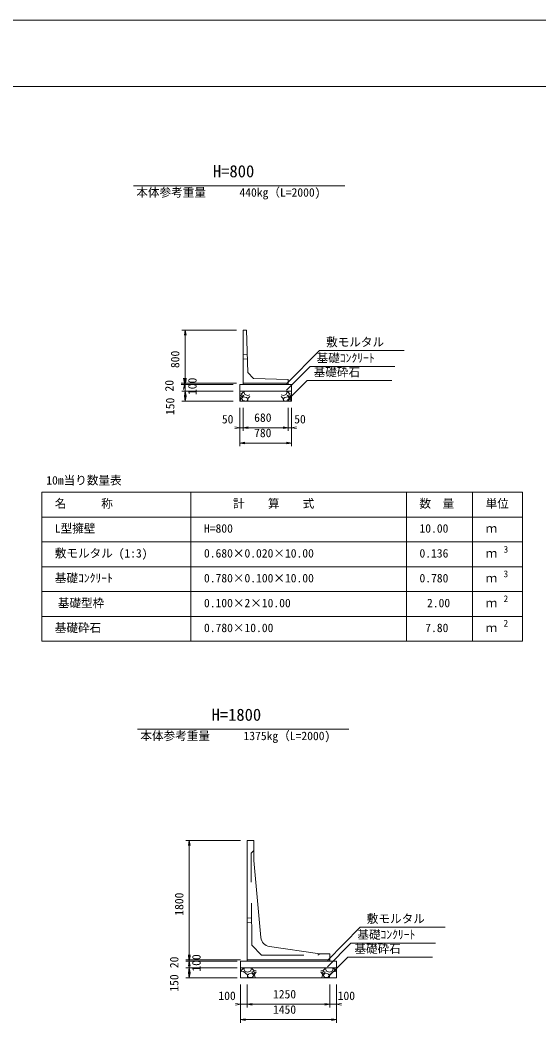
# Model space of a CAD drawing. Units: millimetres, scale not verified. Extents: x 0 to 84100, y 0 to 59400.
# Drawn here: x 18643 to 34300, y 29138 to 59400 of the extents above; entities that cross this region are included whole.
import ezdxf
from ezdxf.enums import TextEntityAlignment as Align

# ---------------------------------------------------------------- set-up
doc = ezdxf.new("R2010")
doc.units = ezdxf.units.MM
doc.header["$LTSCALE"] = 100
doc.linetypes.add('USER1', pattern=[19.05, 12.7, -6.35])
for name, color, linetype, lineweight in [('D-MTR-FRAM（材料表図枠）', 2, 'Continuous', 18), ('D-STR-DIM（寸法）', 7, 'Continuous', 18), ('D-STR-HTXT（旗揚げ）', 7, 'Continuous', 18), ('D-STR-STRn（構造物）', 7, 'Continuous', 18), ('D-STR（構造物外形線）', 1, 'Continuous', 18), ('D-TTL(外枠）', 2, 'Continuous', 18), ('DEFPOINTS_2', 8, 'Continuous', 18)]:
    doc.layers.add(name, color=color, linetype=linetype, lineweight=lineweight)
for name, color, linetype in [('D-MTR-TXT(文字列）', 7, 'Continuous'), ('D-MTR（材料表タイトル）', 7, 'Continuous'), ('D-STR-TXT（文字）', 7, 'Continuous'), ('D-TTL-TXT（文字）', 7, 'Continuous')]:
    doc.layers.add(name, color=color, linetype=linetype)
doc.styles.add('ＭＳ ゴシック', font='')
doc.styles.get('ＭＳ ゴシック').set_extended_font_data('MS Gothic')

msp = doc.modelspace()

# ---------------------------------------------------------------- linework, layer by layer
at = {"layer": 'D-MTR-FRAM（材料表図枠）'}
for p, q in [((19300, 45154.4), (33800, 45154.4)), ((19300, 40654.4), (19300, 45154.4)), ((23800, 40654.4), (23800, 45154.4)), ((30300, 40654.4), (30300, 45154.4)), ((32300, 41954.4), (32300, 45154.4)), ((32300, 40654.4), (32300, 45154.4)), ((33800, 40654.4), (33800, 45154.4)), ((19300, 44404.4), (33800, 44404.4)), ((19300, 43654.4), (33800, 43654.4)), ((19300, 42904.4), (33800, 42904.4)), ((19300, 42154.4), (33800, 42154.4)), ((19300, 41404.4), (33800, 41404.4)), ((19300, 40654.4), (33800, 40654.4))]:
    msp.add_line(p, q, dxfattribs=at)
at = {"layer": 'D-STR-DIM（寸法）'}
for p, q in [((25171.4, 50040), (23526.4, 50040)), ((23601.4, 49890), (23626.4, 50040)), ((23626.4, 50040), (23626.4, 50020)), ((23626.4, 50040), (23651.4, 49890)), ((23626.4, 48460), (23626.4, 50020)), ((25171.4, 48440), (23501.4, 48440)), ((25171.4, 48440), (23526.4, 48440)), ((23601.4, 48440), (23576.4, 48590)), ((23626.4, 48590), (23601.4, 48440)), ((23626.4, 48440), (23601.4, 48590)), ((23626.4, 48400), (23601.4, 48550)), ((23601.4, 48460), (23601.4, 48480)), ((23601.4, 48440), (23601.4, 48460)), ((23601.4, 48440), (23601.4, 48400)), ((23651.4, 48590), (23626.4, 48440)), ((23651.4, 48550), (23626.4, 48400)), ((23626.4, 48440), (23626.4, 48460)), ((23626.4, 48420), (23626.4, 48440)), ((23626.4, 48400), (23626.4, 48420)), ((25071.4, 48400), (23501.4, 48400)), ((25071.4, 48400), (23526.4, 48400)), ((25071.4, 48200), (23526.4, 48200)), ((25071.4, 48200), (23526.4, 48200)), ((23576.4, 48250), (23601.4, 48400)), ((23601.4, 48400), (23601.4, 48380)), ((23601.4, 48400), (23626.4, 48250)), ((23601.4, 48380), (23601.4, 48360)), ((23601.4, 48050), (23626.4, 48200)), ((23601.4, 48050), (23626.4, 48200)), ((23626.4, 48400), (23626.4, 48200)), ((23626.4, 48200), (23626.4, 48180)), ((23626.4, 48200), (23651.4, 48050)), ((23626.4, 48200), (23626.4, 48180)), ((23626.4, 48200), (23651.4, 48050)), ((23626.4, 48180), (23626.4, 47920)), ((23626.4, 48180), (23626.4, 48160)), ((25071.4, 47900), (23526.4, 47900)), ((23626.4, 47900), (23601.4, 48050)), ((23651.4, 48050), (23626.4, 47900)), ((23626.4, 47900), (23626.4, 47920)), ((25271.4, 47700), (25271.4, 46999.7)), ((25271.4, 47700), (25271.4, 46537.1)), ((25371.4, 47700), (25371.4, 46999.7)), ((25371.4, 47700), (25371.4, 46999.7)), ((26731.4, 47700), (26731.4, 46999.7)), ((26731.4, 47700), (26731.4, 46999.7)), ((26831.4, 47700), (26831.4, 46999.7)), ((26831.4, 47700), (26831.4, 46537.1)), ((25121.4, 47124.7), (25271.4, 47099.7)), ((25271.4, 47099.7), (25121.4, 47074.7)), ((25251.4, 47099.7), (25231.4, 47099.7)), ((25271.4, 47099.7), (25251.4, 47099.7)), ((25371.4, 47099.7), (25271.4, 47099.7)), ((25371.4, 47099.7), (25521.4, 47124.7)), ((25371.4, 47099.7), (25521.4, 47124.7)), ((25371.4, 47099.7), (25391.4, 47099.7)), ((25521.4, 47074.7), (25371.4, 47099.7)), ((25371.4, 47099.7), (25391.4, 47099.7)), ((25521.4, 47074.7), (25371.4, 47099.7)), ((25391.4, 47099.7), (25411.4, 47099.7)), ((25391.4, 47099.7), (26711.4, 47099.7)), ((26581.4, 47124.7), (26731.4, 47099.7)), ((26581.4, 47124.7), (26731.4, 47099.7)), ((26731.4, 47099.7), (26581.4, 47074.7)), ((26731.4, 47099.7), (26581.4, 47074.7)), ((26711.4, 47099.7), (26691.4, 47099.7)), ((26731.4, 47099.7), (26711.4, 47099.7)), ((26731.4, 47099.7), (26711.4, 47099.7)), ((26731.4, 47099.7), (26831.4, 47099.7)), ((26831.4, 47099.7), (26981.4, 47124.7)), ((26831.4, 47099.7), (26851.4, 47099.7)), ((26981.4, 47074.7), (26831.4, 47099.7)), ((26851.4, 47099.7), (26871.4, 47099.7)), ((25271.4, 46637.1), (25421.4, 46662.1)), ((25271.4, 46637.1), (25291.4, 46637.1)), ((25421.4, 46612.1), (25271.4, 46637.1)), ((26811.4, 46637.1), (25291.4, 46637.1)), ((26681.4, 46662.1), (26831.4, 46637.1)), ((26831.4, 46637.1), (26681.4, 46612.1)), ((26831.4, 46637.1), (26811.4, 46637.1)), ((25293.1, 34640.6), (23648.1, 34640.6)), ((23723.1, 34490.6), (23748.1, 34640.6)), ((23748.1, 34640.6), (23748.1, 34620.6)), ((23748.1, 34640.6), (23773.1, 34490.6)), ((23748.1, 34620.6), (23748.1, 31060.6)), ((23748.1, 31040.6), (23723.1, 31190.6)), ((23748.1, 31040.6), (23723.1, 31190.6)), ((23773.1, 31190.6), (23748.1, 31040.6)), ((23773.1, 31190.6), (23748.1, 31040.6)), ((25293.1, 31040.6), (23648.1, 31040.6)), ((25293.1, 31040.6), (23648.1, 31040.6)), ((25193.1, 31000.6), (23648.1, 31000.6)), ((25193.1, 31000.6), (23648.1, 31000.6)), ((23748.1, 31000.6), (23723.1, 31150.6)), ((23723.1, 30850.6), (23748.1, 31000.6)), ((23773.1, 31150.6), (23748.1, 31000.6)), ((23748.1, 31060.6), (23748.1, 31080.6)), ((23748.1, 31040.6), (23748.1, 31060.6)), ((23748.1, 31040.6), (23748.1, 31060.6)), ((23748.1, 31020.6), (23748.1, 31040.6)), ((23748.1, 31040.6), (23748.1, 31000.6)), ((23748.1, 31000.6), (23748.1, 31020.6)), ((23748.1, 31000.6), (23748.1, 30800.6)), ((23748.1, 31000.6), (23748.1, 30980.6)), ((23748.1, 31000.6), (23773.1, 30850.6)), ((23748.1, 30980.6), (23748.1, 30960.6)), ((25193.1, 30800.6), (23648.1, 30800.6)), ((25193.1, 30800.6), (23648.1, 30800.6)), ((23723.1, 30650.6), (23748.1, 30800.6)), ((23723.1, 30650.6), (23748.1, 30800.6)), ((23748.1, 30500.6), (23723.1, 30650.6)), ((23748.1, 30800.6), (23748.1, 30780.6)), ((23748.1, 30800.6), (23773.1, 30650.6)), ((23748.1, 30800.6), (23748.1, 30780.6)), ((23748.1, 30800.6), (23773.1, 30650.6)), ((23748.1, 30780.6), (23748.1, 30520.6)), ((23748.1, 30780.6), (23748.1, 30760.6)), ((23773.1, 30650.6), (23748.1, 30500.6)), ((25193.1, 30500.6), (23648.1, 30500.6)), ((23748.1, 30500.6), (23748.1, 30520.6)), ((25293.1, 30300.6), (25293.1, 29600.3)), ((25293.1, 30300.6), (25293.1, 29137.6)), ((25493.1, 30300.6), (25493.1, 29600.3)), ((25493.1, 30300.6), (25493.1, 29600.3)), ((27993.1, 30300.6), (27993.1, 29600.3)), ((27993.1, 30300.6), (27993.1, 29600.3)), ((28193.1, 30300.6), (28193.1, 29600.3)), ((28193.1, 30300.6), (28193.1, 29137.6)), ((25143.1, 29725.3), (25293.1, 29700.3)), ((25293.1, 29700.3), (25143.1, 29675.3)), ((25273.1, 29700.3), (25253.1, 29700.3)), ((25293.1, 29700.3), (25273.1, 29700.3)), ((25493.1, 29700.3), (25293.1, 29700.3)), ((25493.1, 29700.3), (25643.1, 29725.3)), ((25493.1, 29700.3), (25643.1, 29725.3)), ((25493.1, 29700.3), (25513.1, 29700.3)), ((25643.1, 29675.3), (25493.1, 29700.3)), ((25493.1, 29700.3), (25513.1, 29700.3)), ((25643.1, 29675.3), (25493.1, 29700.3)), ((25513.1, 29700.3), (25533.1, 29700.3)), ((25513.1, 29700.3), (27973.1, 29700.3)), ((27843.1, 29725.3), (27993.1, 29700.3)), ((27843.1, 29725.3), (27993.1, 29700.3)), ((27993.1, 29700.3), (27843.1, 29675.3)), ((27993.1, 29700.3), (27843.1, 29675.3)), ((27973.1, 29700.3), (27953.1, 29700.3)), ((27993.1, 29700.3), (27973.1, 29700.3)), ((27993.1, 29700.3), (27973.1, 29700.3)), ((27993.1, 29700.3), (28193.1, 29700.3)), ((28193.1, 29700.3), (28343.1, 29725.3)), ((28193.1, 29700.3), (28213.1, 29700.3)), ((28343.1, 29675.3), (28193.1, 29700.3)), ((28213.1, 29700.3), (28233.1, 29700.3)), ((25293.1, 29237.6), (25443.1, 29262.6)), ((25293.1, 29237.6), (25313.1, 29237.6)), ((25443.1, 29212.6), (25293.1, 29237.6)), ((28173.1, 29237.6), (25313.1, 29237.6)), ((28043.1, 29262.6), (28193.1, 29237.6)), ((28193.1, 29237.6), (28043.1, 29212.6)), ((28193.1, 29237.6), (28173.1, 29237.6))]:
    msp.add_line(p, q, dxfattribs=at)
at = {"layer": 'D-STR-HTXT（旗揚げ）'}
for p, q in [((22068.5, 54400), (28446.9, 54400)), ((26686, 48425.3), (27677.7, 49426.6)), ((30237.5, 49426.6), (27677.7, 49426.6)), ((26686, 48234.8), (27392, 48947.6)), ((29951.8, 48947.6), (27392, 48947.6)), ((26715.2, 47926.5), (27303.2, 48520.2)), ((29863, 48520.2), (27303.2, 48520.2)), ((22190.2, 38000.6), (28568.5, 38000.6)), ((27915.2, 31025.9), (28906.9, 32027.1)), ((31466.8, 32027.1), (28906.9, 32027.1)), ((27915.2, 30835.4), (28621.2, 31548.2)), ((31181, 31548.2), (28621.2, 31548.2)), ((27944.5, 30527.1), (28532.5, 31120.7)), ((31092.3, 31120.7), (28532.5, 31120.7))]:
    msp.add_line(p, q, dxfattribs=at)
at = {"layer": 'D-STR-STRn（構造物）'}
for p, q in [((25371.4, 48440), (25371.4, 48400)), ((26731.4, 48440), (26731.4, 48400)), ((25271.4, 48400), (26831.4, 48400)), ((25271.4, 47900), (25271.4, 48400)), ((25271.4, 48200), (26831.4, 48200)), ((25328.2, 48119.7), (25271.4, 48114.7)), ((25374, 48168.6), (25329, 48118.6)), ((25368.5, 48194.3), (25345.8, 48200)), ((25373.8, 48169.1), (25368.8, 48194.1)), ((25398.6, 48169.1), (25428.6, 48099.1)), ((25404, 48169.2), (25417.2, 48200)), ((26704.3, 48169.1), (26674.3, 48099.1)), ((26698.8, 48169.2), (26685.6, 48200)), ((26728.9, 48168.6), (26773.9, 48118.6)), ((26729.1, 48169.1), (26734.1, 48194.1)), ((26734.4, 48194.3), (26757.1, 48200)), ((26774.7, 48119.7), (26831.4, 48114.7)), ((26831.4, 47900), (26831.4, 48400)), ((25309.1, 47989.2), (25271.4, 48050.8)), ((25271.4, 47900), (26831.4, 47900)), ((25280.2, 47900), (25308.8, 47989.3)), ((25338.6, 48088.6), (25303.6, 48073.6)), ((25303.7, 48074.1), (25323.7, 48024.1)), ((25323.2, 48024.2), (25398.2, 48069.2)), ((25323.6, 47979.1), (25363.6, 47919.1)), ((25373.7, 48029.2), (25323.7, 47979.2)), ((25398.8, 48069.1), (25338.8, 48089.1)), ((25363.9, 47918.9), (25488.9, 47903.9)), ((25474.4, 48014.5), (25374.4, 48029.5)), ((25428.3, 48098.6), (25513.3, 48073.6)), ((25514.4, 47978.4), (25474.4, 48013.4)), ((25488.2, 47903.9), (25513.2, 47948.9)), ((25513.7, 47949.1), (25513.7, 47979.1)), ((25514.2, 48073.6), (25581.1, 48093.3)), ((25518.8, 47984), (25514.8, 47900)), ((25581.1, 48040.7), (25519.1, 47984.1)), ((26588.7, 48073.6), (26521.7, 48093.3)), ((26521.7, 48040.7), (26583.7, 47984.1)), ((26584.1, 47984), (26588.1, 47900)), ((26588.5, 47978.4), (26628.5, 48013.4)), ((26589.1, 47949.1), (26589.1, 47979.1)), ((26674.6, 48098.6), (26589.6, 48073.6)), ((26614.7, 47903.9), (26589.7, 47948.9)), ((26739, 47918.9), (26614, 47903.9)), ((26628.5, 48014.5), (26728.5, 48029.5)), ((26704, 48069.1), (26764, 48089.1)), ((26779.6, 48024.2), (26704.6, 48069.2)), ((26729.1, 48029.2), (26779.1, 47979.2)), ((26779.3, 47979.1), (26739.3, 47919.1)), ((26764.3, 48088.6), (26799.3, 48073.6)), ((26799.2, 48074.1), (26779.2, 48024.1)), ((26793.8, 47989.2), (26831.4, 48050.8)), ((26822.7, 47900), (26794.1, 47989.3)), ((25293.1, 30500.6), (25293.1, 31000.6)), ((25293.1, 31000.6), (28193.1, 31000.6)), ((25493.1, 31040.6), (25493.1, 31000.6)), ((27993.1, 31040.6), (27993.1, 31000.6)), ((28193.1, 30500.6), (28193.1, 31000.6)), ((25293.1, 30800.6), (28193.1, 30800.6)), ((25293.1, 30711.4), (25308, 30710.1)), ((25293.1, 30681.2), (25387.4, 30689.1)), ((25307.6, 30710.9), (25362.6, 30770.9)), ((25362.6, 30769.7), (25351, 30800.6)), ((25387.2, 30689.7), (25502.2, 30584.7)), ((25411.7, 30800.6), (25397.4, 30769.6)), ((25422.5, 30699.6), (25397.5, 30769.6)), ((25507.1, 30674.3), (25422.1, 30699.3)), ((25502.5, 30584.7), (25506.6, 30500.6)), ((25506.7, 30578.9), (25546.7, 30613.9)), ((25507.5, 30549.7), (25507.5, 30579.7)), ((25592.9, 30699.3), (25507.9, 30674.3)), ((25546.9, 30615), (25646.9, 30630)), ((25622.7, 30769.8), (25592.7, 30699.8)), ((25617.4, 30769.7), (25604.1, 30800.6)), ((25622.4, 30669.7), (25682.4, 30689.7)), ((25697.8, 30624.8), (25622.8, 30669.8)), ((25647.3, 30769.4), (25692.3, 30719.4)), ((25647.4, 30769.6), (25652.4, 30794.6)), ((25647.5, 30629.7), (25697.5, 30579.7)), ((25652.7, 30794.9), (25675.4, 30800.6)), ((25697.6, 30579.8), (25657.6, 30519.8)), ((25682.6, 30689.3), (25717.6, 30674.3)), ((25693, 30720.1), (25771, 30713.3)), ((25717.6, 30674.7), (25697.6, 30624.7)), ((25711.9, 30589.8), (25766.9, 30679.8)), ((25741, 30500.6), (25712.4, 30589.7)), ((25767.4, 30679.1), (25771, 30679.4)), ((27793.2, 30720.1), (27715.1, 30713.3)), ((27718.8, 30679.1), (27715.1, 30679.4)), ((27774.3, 30589.8), (27719.3, 30679.8)), ((27745.2, 30500.6), (27773.7, 30589.7)), ((27803.5, 30689.3), (27768.5, 30674.3)), ((27768.6, 30674.7), (27788.6, 30624.7)), ((27788.3, 30624.8), (27863.3, 30669.8)), ((27788.5, 30579.8), (27828.5, 30519.8)), ((27838.6, 30629.7), (27788.6, 30579.7)), ((27838.8, 30769.4), (27793.8, 30719.4)), ((27863.8, 30669.7), (27803.8, 30689.7)), ((27833.5, 30794.9), (27810.8, 30800.6)), ((27838.7, 30769.6), (27833.7, 30794.6)), ((27939.3, 30615), (27839.3, 30630)), ((27863.4, 30769.8), (27893.4, 30699.8)), ((27868.8, 30769.7), (27882, 30800.6)), ((27893.2, 30699.3), (27978.2, 30674.3)), ((27979.4, 30578.9), (27939.4, 30613.9)), ((27978.6, 30549.7), (27978.6, 30579.7)), ((27979, 30674.3), (28064, 30699.3)), ((27983.6, 30584.7), (27979.6, 30500.6)), ((28098.9, 30689.7), (27983.9, 30584.7)), ((28063.7, 30699.6), (28088.7, 30769.6)), ((28074.4, 30800.6), (28088.7, 30769.6)), ((28193.1, 30681.2), (28098.8, 30689.1)), ((28123.6, 30769.7), (28135.2, 30800.6)), ((28178.6, 30710.9), (28123.6, 30770.9)), ((28193.1, 30711.4), (28178.2, 30710.1)), ((25293.1, 30500.6), (28193.1, 30500.6)), ((25532.8, 30504.6), (25507.8, 30549.6)), ((25657.3, 30519.5), (25532.3, 30504.5)), ((27828.8, 30519.5), (27953.8, 30504.5)), ((27953.4, 30504.6), (27978.4, 30549.6))]:
    msp.add_line(p, q, dxfattribs=at)
at = {"layer": 'D-STR（構造物外形線）'}
for p, q in [((25371.4, 48440), (25371.4, 50040)), ((25371.4, 50040), (25471.4, 50040)), ((25471.4, 50040), (25511.4, 48760)), ((25511.4, 48760), (25691.4, 48580)), ((25371.4, 48440), (26731.4, 48440)), ((26731.4, 48554), (25691.4, 48580)), ((26731.4, 48440), (26731.4, 48554)), ((25493.1, 31040.6), (25493.1, 34640.6)), ((25493.1, 34640.6), (25693.1, 34640.6)), ((25693.1, 34640.6), (25693.1, 34040.6)), ((25693.1, 34040.6), (25911.1, 31715)), ((26165.9, 31446.2), (27693.1, 31220.6)), ((27993.1, 31220.6), (27693.1, 31220.6)), ((27993.1, 31040.6), (27993.1, 31220.6)), ((25493.1, 31040.6), (27993.1, 31040.6))]:
    msp.add_line(p, q, dxfattribs=at)
at = {"layer": 'D-STR（構造物外形線）', "linetype": 'USER1'}
for p, q in [((25371.4, 49310), (25494.5, 49300.5)), ((25371.4, 49170), (25498.3, 49180.5)), ((25693.1, 34340.6), (25613.1, 34260.6)), ((25633.1, 31480.6), (25613.1, 34260.6)), ((25493.1, 32310.6), (25627.5, 32300.6)), ((25493.1, 32170.6), (25627.9, 32180.6)), ((25633.1, 31480.6), (25933.1, 31180.6)), ((25933.1, 31180.6), (27623.8, 31180.6)), ((27623.8, 31180.6), (27693.1, 31220.6))]:
    msp.add_line(p, q, dxfattribs=at)
at = {"layer": 'D-STR（構造物外形線）'}
msp.add_arc((26209.8, 31743), 300, 185.35583, 261.59663, dxfattribs=at)
at = {"layer": 'D-TTL(外枠）'}
msp.add_line((2300, 57400), (81800, 57400), dxfattribs=at)
at = {"layer": 'DEFPOINTS_2'}
msp.add_line((0, 59400), (84100, 59400), dxfattribs=at)

# ---------------------------------------------------------------- texts
at = {"layer": 'D-MTR-TXT(文字列）', "style": 'ＭＳ ゴシック'}
for s, height, p in [('本体参考重量', 256.6, (22151.6, 53993.3)), ('440kg（L=2000)', 256.6, (25263.6, 53993.3)), ('名\u3000\u3000\u3000称', 256.6, (19692.3, 44604.4)), ('計\u3000\u3000算\u3000\u3000式', 256.6, (25070, 44604.4)), ('数\u3000量', 256.6, (30692.3, 44604.4)), ('単位', 256.6, (32692.3, 44604.4)), ('L型擁壁', 256.6, (19692.3, 43854.4)), ('H=800', 256.6, (24192.3, 43854.4)), ('10.00', 256.6, (30695, 43854.4)), ('ｍ', 256.6, (32692.3, 43854.4)), ('敷モルタル (1:3)', 256.6, (19692.3, 43104.4)), ('0.680×0.020×10.00', 256.6, (24192.3, 43104.4)), ('0.136', 256.6, (30695, 43104.4)), ('ｍ', 256.6, (32692.3, 43104.4)), ('3', 205.3, (33232.5, 43264.4)), ('基礎ｺﾝｸﾘｰﾄ', 256.6, (19692.3, 42354.4)), ('0.780×0.100×10.00', 256.6, (24192.3, 42354.4)), ('0.780', 256.6, (30695, 42354.4)), ('3', 205.3, (33232.5, 42524.4)), ('ｍ', 256.6, (32692.3, 42354.4)), ('基礎型枠', 256.6, (19782.3, 41604.4)), ('0.100×2×10.00', 256.6, (24192.3, 41604.4)), ('2.00', 256.6, (30922.4, 41604.4)), ('ｍ', 256.6, (32692.3, 41604.4)), ('2', 205.3, (33232.5, 41774.4)), ('基礎砕石', 256.6, (19692.3, 40854.4)), ('0.780×10.00', 256.6, (24192.3, 40854.4)), (' 7.80', 256.6, (30695, 40854.4)), ('2', 205.3, (33232.5, 41034.4)), ('ｍ', 256.6, (32692.3, 40854.4)), ('本体参考重量', 256.6, (22273.3, 37593.9)), ('1375kg（L=2000)', 256.6, (25385.2, 37593.9))]:
    msp.add_text(s, height=height, dxfattribs=at).set_placement(p, align=Align.BOTTOM_LEFT)
at = {"layer": 'D-MTR（材料表タイトル）', "style": 'ＭＳ ゴシック'}
msp.add_text('10m当り数量表', height=256.6, dxfattribs=at).set_placement((19434.2, 45307), align=Align.BOTTOM_LEFT)
at = {"layer": 'D-STR-DIM（寸法）', "style": 'ＭＳ ゴシック'}
for s, p in [('800', (23526.4, 48898)), ('20', (23351.4, 48190.8)), ('100', (24046.7, 48085.6)), ('150', (23376.4, 47480.5)), ('1800', (23648.1, 32372.4)), ('100', (24168.3, 30686.1)), ('20', (23498.1, 30791.4)), ('150', (23498.1, 30081.1))]:
    msp.add_text(s, height=256.6, rotation=90, dxfattribs=at).set_placement(p, align=Align.BOTTOM_LEFT)
for s, p in [('680', (25706.8, 47199.7)), ('50', (24731.9, 47151)), ('50', (26916, 47151)), ('780', (25705, 46737.1)), ('100', (24627.4, 29751.6)), ('1250', (26274.9, 29800.3)), ('100', (28226.5, 29751.6)), ('1450', (26274.9, 29337.6))]:
    msp.add_text(s, height=256.6, dxfattribs=at).set_placement(p, align=Align.BOTTOM_LEFT)
at = {"layer": 'D-STR-TXT（文字）', "style": 'ＭＳ ゴシック'}
for s, p in [('敷モルタル', (27877.7, 49476.6)), ('基礎ｺﾝｸﾘｰﾄ', (27592, 48997.6)), ('基礎砕石', (27503.2, 48570.2)), ('敷モルタル', (29106.9, 32077.1)), ('基礎ｺﾝｸﾘｰﾄ', (28821.2, 31598.2)), ('基礎砕石', (28732.5, 31170.7))]:
    msp.add_text(s, height=256.6, dxfattribs=at).set_placement(p, align=Align.BOTTOM_LEFT)
at = {"layer": 'D-TTL-TXT（文字）', "style": 'ＭＳ ゴシック'}
for s, p in [('H=800', (24462.8, 54544.9)), ('H=1800', (24422, 38145.5))]:
    msp.add_text(s, height=366.6, dxfattribs=at).set_placement(p, align=Align.BOTTOM_LEFT)

doc.saveas('drawing.dxf')
